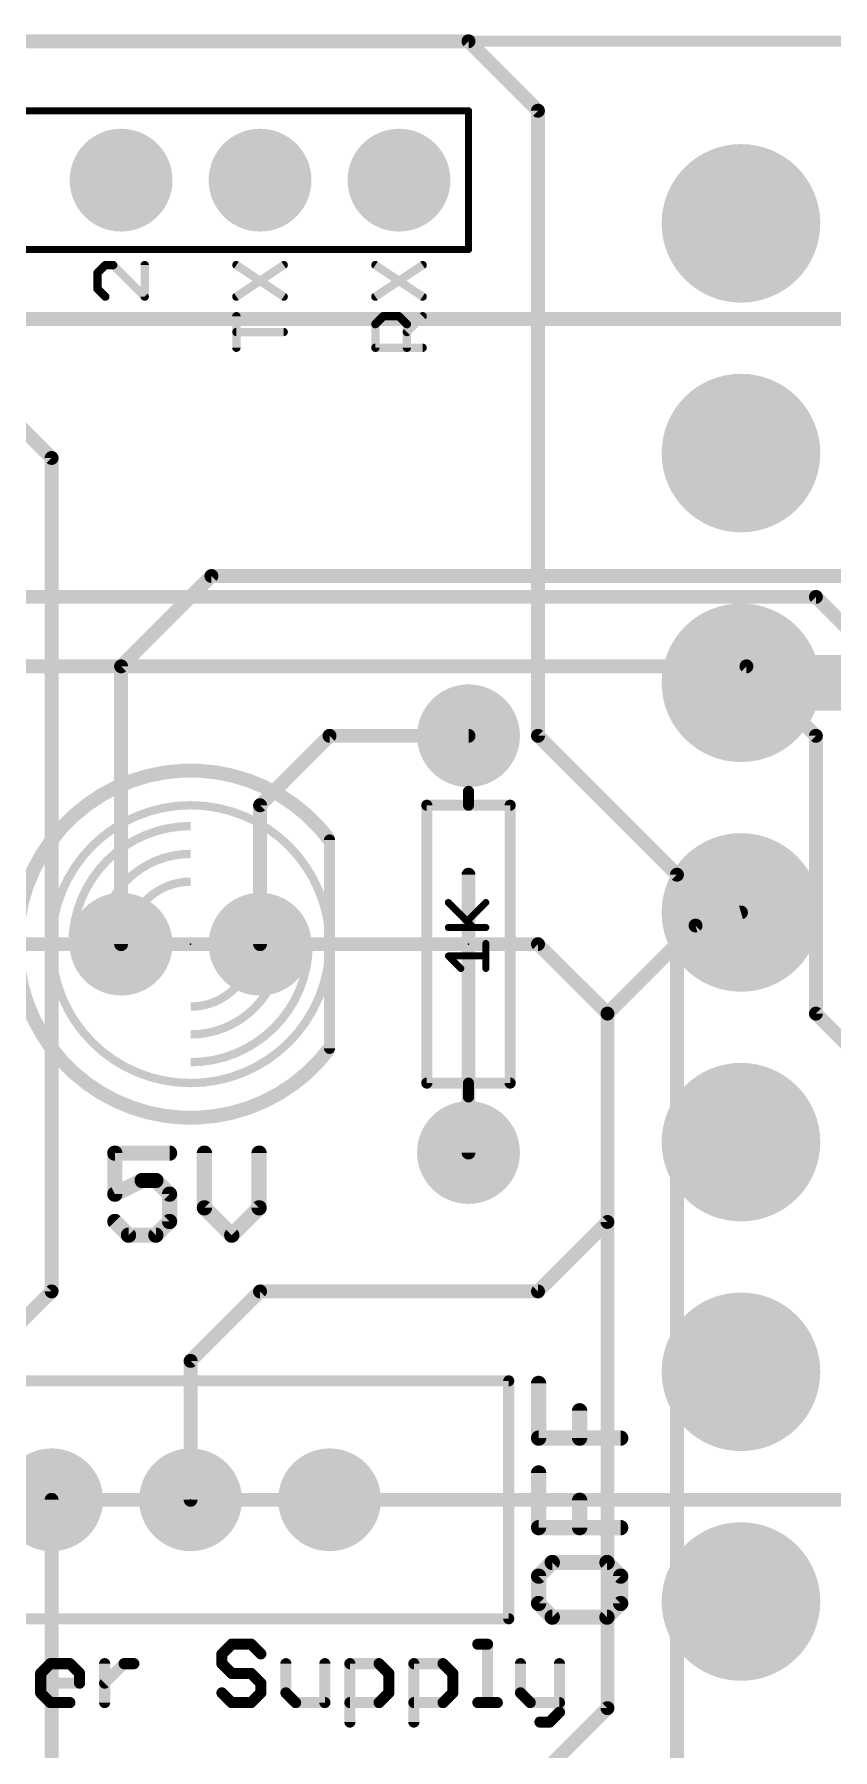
# Model space of a CAD drawing. Extents: x -15.6 to 82.7, y -6.5 to 54.7.
# Drawn here: x 47.94 to 62.54, y 22.1 to 53.47 of the extents above; entities that cross this region are included whole.
import ezdxf

# ---------------------------------------------------------------- set-up
doc = ezdxf.new("R2010")
doc.units = 0
for name, color, linetype in [('1', 12, 'CONTINUOUS'), ('16', 132, 'CONTINUOUS'), ('17', 110, 'CONTINUOUS'), ('20', 53, 'CONTINUOUS'), ('21', 41, 'CONTINUOUS'), ('23', 53, 'CONTINUOUS'), ('51', 53, 'CONTINUOUS')]:
    doc.layers.add(name, color=color, linetype=linetype)

# ---------------------------------------------------------------- blocks, each defined once
blk = doc.blocks.new('ROUNDP')
at = {"const_width": 0.5}
blk.add_lwpolyline([(0, -0.25, 1), (0, 0.25, 1), (0, -0.25)], format="xyb", dxfattribs=at)

msp = doc.modelspace()

# ---------------------------------------------------------------- linework, layer by layer
at = {"layer": '1'}
for points, const_width in [([(48.26, 45.72), (46.99, 46.99)], 0.254), ([(48.26, 30.48), (48.26, 45.72)], 0.254), ([(49.53, 41.91), (51.181, 43.561)], 0.254), ([(51.181, 43.561), (66.929, 43.561)], 0.254), ([(60.96, 41.91), (17.78, 41.91)], 0.254), ([(49.53, 36.83), (49.53, 41.91)], 0.254), ([(60.86, 41.61), (66.36, 41.61)], 1.016), ([(62.23, 40.64), (60.96, 41.91)], 0.254), ([(52.07, 39.37), (53.34, 40.64)], 0.254), ([(53.34, 40.64), (55.88, 40.64)], 0.254), ([(62.23, 35.56), (62.23, 40.64)], 0.254), ([(52.07, 36.83), (52.07, 39.37)], 0.254), ([(17.78, 36.83), (57.15, 36.83)], 0.254), ([(57.15, 36.83), (58.42, 35.56)], 0.254), ([(58.42, 35.56), (58.42, 22.86)], 0.254), ([(63.5, 34.29), (62.23, 35.56)], 0.254), ([(46.99, 29.21), (48.26, 30.48)], 0.254), ([(48.26, 20.32), (48.26, 26.67)], 0.254), ([(58.42, 22.86), (57.15, 21.59)], 0.254)]:
    msp.add_lwpolyline(points, dxfattribs=dict(at, const_width=const_width))
for points, const_width in [([(48.3235, 45.72, 1), (48.1965, 45.72)], 0.127), ([(48.2151, 45.6751, 1), (48.3049, 45.7649)], 0.127), ([(51.181, 43.6245, 1), (51.181, 43.4975)], 0.127), ([(51.2259, 43.5161, 1), (51.1361, 43.6059)], 0.127), ([(49.5935, 41.91, 1), (49.4665, 41.91)], 0.127), ([(60.86, 41.864, 1), (60.86, 41.356)], 0.508), ([(61.0049, 41.9549, 1), (60.9151, 41.8651)], 0.127), ([(60.96, 41.8465, 1), (60.96, 41.9735)], 0.127), ([(49.4851, 41.9549, 1), (49.5749, 41.8651)], 0.127), ([(53.34, 40.7035, 1), (53.34, 40.5765)], 0.127), ([(53.3849, 40.5951, 1), (53.2951, 40.6849)], 0.127), ([(55.88, 40.5765, 1), (55.88, 40.7035)], 0.127), ([(62.2935, 40.64, 1), (62.1665, 40.64)], 0.127), ([(62.1851, 40.5951, 1), (62.2749, 40.6849)], 0.127), ([(52.1335, 39.37, 1), (52.0065, 39.37)], 0.127), ([(52.0251, 39.4149, 1), (52.1149, 39.3251)], 0.127), ([(49.4665, 36.83, 1), (49.5935, 36.83)], 0.127), ([(52.0065, 36.83, 1), (52.1335, 36.83)], 0.127), ([(57.1949, 36.8749, 1), (57.1051, 36.7851)], 0.127), ([(57.15, 36.7665, 1), (57.15, 36.8935)], 0.127), ([(58.4835, 35.56, 1), (58.3565, 35.56)], 0.127), ([(58.3751, 35.5151, 1), (58.4649, 35.6049)], 0.127), ([(62.2749, 35.6049, 1), (62.1851, 35.5151)], 0.127), ([(62.1665, 35.56, 1), (62.2935, 35.56)], 0.127), ([(48.1965, 30.48, 1), (48.3235, 30.48)], 0.127), ([(48.3049, 30.4351, 1), (48.2151, 30.5249)], 0.127), ([(48.3235, 26.67, 1), (48.1965, 26.67)], 0.127), ([(58.3565, 22.86, 1), (58.4835, 22.86)], 0.127), ([(58.4649, 22.8151, 1), (58.3751, 22.9049)], 0.127)]:
    msp.add_lwpolyline(points, format="xyb", dxfattribs=dict(at, const_width=const_width))
at = {"layer": '16', "const_width": 0.254}
for points in [[(5.08, 48.26), (67.31, 48.26)], [(62.23, 43.18), (12.7, 43.18)], [(63.5, 41.91), (62.23, 43.18)], [(17.78, 41.91), (60.96, 41.91)], [(60.96, 41.91), (62.23, 40.64)], [(62.23, 40.64), (62.23, 35.56)], [(55.88, 33.02), (55.88, 38.1)], [(60.03, 37.17), (60.86, 37.41)], [(58.42, 35.56), (60.03, 37.17)], [(57.15, 36.83), (17.78, 36.83)], [(58.42, 35.56), (57.15, 36.83)], [(58.42, 22.86), (58.42, 35.56)], [(58.42, 31.75), (58.42, 35.56)], [(62.23, 35.56), (63.5, 34.29)], [(57.15, 30.48), (58.42, 31.75)], [(50.8, 29.21), (52.07, 30.48)], [(52.07, 30.48), (57.15, 30.48)], [(50.8, 26.67), (50.8, 29.21)], [(57.15, 21.59), (58.42, 22.86)]]:
    msp.add_lwpolyline(points, dxfattribs=at)
at = {"layer": '16', "const_width": 0.127}
for points in [[(62.2749, 43.2249, 1), (62.1851, 43.1351)], [(62.23, 43.1165, 1), (62.23, 43.2435)], [(61.0049, 41.9549, 1), (60.9151, 41.8651)], [(60.96, 41.8465, 1), (60.96, 41.9735)], [(62.2935, 40.64, 1), (62.1665, 40.64)], [(62.1851, 40.5951, 1), (62.2749, 40.6849)], [(55.9435, 38.1, 1), (55.8165, 38.1)], [(60.8776, 37.349, 1), (60.8424, 37.471)], [(60.0124, 37.231, 1), (60.0476, 37.109)], [(60.0749, 37.1251, 1), (59.9851, 37.2149)], [(57.1949, 36.8749, 1), (57.1051, 36.7851)], [(57.15, 36.7665, 1), (57.15, 36.8935)], [(58.4835, 35.56, 1), (58.3565, 35.56)], [(58.4835, 35.56, 1), (58.3565, 35.56)], [(58.3751, 35.6049, 1), (58.4649, 35.5151)], [(58.3751, 35.5151, 1), (58.4649, 35.6049)], [(62.2749, 35.6049, 1), (62.1851, 35.5151)], [(62.1665, 35.56, 1), (62.2935, 35.56)], [(55.8165, 33.02, 1), (55.9435, 33.02)], [(58.3565, 31.75, 1), (58.4835, 31.75)], [(58.4649, 31.7051, 1), (58.3751, 31.7949)], [(52.07, 30.5435, 1), (52.07, 30.4165)], [(52.1149, 30.4351, 1), (52.0251, 30.5249)], [(57.1051, 30.5249, 1), (57.1949, 30.4351)], [(57.15, 30.4165, 1), (57.15, 30.5435)], [(50.8635, 29.21, 1), (50.7365, 29.21)], [(50.7551, 29.2549, 1), (50.8449, 29.1651)], [(50.7365, 26.67, 1), (50.8635, 26.67)], [(58.3565, 22.86, 1), (58.4835, 22.86)], [(58.4649, 22.8151, 1), (58.3751, 22.9049)]]:
    msp.add_lwpolyline(points, format="xyb", dxfattribs=at)
at = {"layer": '20', "const_width": 0.2032}
msp.add_lwpolyline([(80.01, 53.34), (5.08, 53.34)], dxfattribs=at)
at = {"layer": '21'}
for points, const_width in [([(49.2415, 49.2469), (49.0975, 49.1029)], 0.1524), ([(49.3856, 49.2469), (49.2415, 49.2469)], 0.1524), ([(49.9618, 48.6707), (49.3856, 49.2469)], 0.1524), ([(49.9618, 49.2469), (49.9618, 48.6707)], 0.1524), ([(51.6375, 48.6707), (52.5018, 49.2469)], 0.1524), ([(51.6375, 49.2469), (52.5018, 48.6707)], 0.1524), ([(54.1775, 48.6707), (55.0418, 49.2469)], 0.1524), ([(54.1775, 49.2469), (55.0418, 48.6707)], 0.1524), ([(49.0975, 49.1029), (49.0975, 48.8147)], 0.1524), ([(49.0975, 48.8147), (49.2415, 48.6707)], 0.1524), ([(51.6375, 47.7352), (51.6375, 48.3114)], 0.1524), ([(54.1775, 48.1673), (54.3215, 48.3114)], 0.1524), ([(54.3215, 48.3114), (54.6096, 48.3114)], 0.1524), ([(54.6096, 48.3114), (54.7537, 48.1673)], 0.1524), ([(54.7537, 48.0233), (55.0418, 48.3114)], 0.1524), ([(52.5018, 48.0233), (51.6375, 48.0233)], 0.1524), ([(54.1775, 47.7352), (54.1775, 48.1673)], 0.1524), ([(54.7537, 48.1673), (54.7537, 47.7352)], 0.1524), ([(55.0418, 47.7352), (54.1775, 47.7352)], 0.1524), ([(55.88, 39.37), (55.88, 39.624)], 0.2032), ([(55.118, 34.29), (55.118, 39.37)], 0.2032), ([(55.118, 39.37), (55.88, 39.37)], 0.2032), ([(55.88, 39.37), (56.642, 39.37)], 0.2032), ([(56.642, 39.37), (56.642, 34.29)], 0.2032), ([(53.34, 34.925), (53.34, 38.735)], 0.2032), ([(55.9687, 37.1339), (55.5111, 37.5915)], 0.127), ([(55.8543, 37.2483), (56.1975, 37.5915)], 0.127), ([(55.5111, 37.1339), (56.1975, 37.1339)], 0.127), ([(56.1975, 36.3855), (56.1975, 36.8431)], 0.127), ([(55.7399, 36.3855), (55.5111, 36.6143)], 0.127), ([(55.5111, 36.6143), (56.1975, 36.6143)], 0.127), ([(55.88, 34.29), (55.118, 34.29)], 0.2032), ([(56.642, 34.29), (55.88, 34.29)], 0.2032), ([(55.88, 34.29), (55.88, 34.036)], 0.2032), ([(50.4156, 33.0086), (49.4157, 33.0086)], 0.2794), ([(49.4157, 33.0086), (49.4157, 32.2586)], 0.2794), ([(51.0529, 33.0086), (51.0529, 32.0087)], 0.2794), ([(52.0528, 32.0087), (52.0528, 33.0086)], 0.2794), ([(49.4157, 32.2586), (49.9157, 32.5086)], 0.2794), ([(49.9157, 32.5086), (50.1656, 32.5086)], 0.2794), ([(50.1656, 32.5086), (50.4156, 32.2586)], 0.2794), ([(50.4156, 32.2586), (50.4156, 31.7587)], 0.2794), ([(51.0529, 32.0087), (51.5528, 31.5087)], 0.2794), ([(51.5528, 31.5087), (52.0528, 32.0087)], 0.2794), ([(49.6657, 31.5087), (49.4157, 31.7587)], 0.2794), ([(50.4156, 31.7587), (50.1656, 31.5087)], 0.2794), ([(50.1656, 31.5087), (49.6657, 31.5087)], 0.2794), ([(56.615, 28.845), (44.985, 28.845)], 0.2032), ([(56.615, 24.495), (56.615, 28.845)], 0.2032), ([(57.1614, 27.798), (57.1614, 28.7979)], 0.2794), ([(57.9114, 27.798), (57.9114, 28.298)], 0.2794), ([(58.6613, 27.798), (57.1614, 27.798)], 0.2794), ([(57.1614, 26.1609), (57.1614, 27.1608)], 0.2794), ([(57.9114, 26.1609), (57.9114, 26.6608)], 0.2794), ([(58.6613, 26.1609), (57.1614, 26.1609)], 0.2794), ([(57.4114, 25.5236), (57.1614, 25.2736)], 0.2794), ([(57.1614, 25.2736), (57.1614, 24.7737)], 0.2794), ([(58.4113, 25.5236), (57.4114, 25.5236)], 0.2794), ([(58.6613, 25.2736), (58.4113, 25.5236)], 0.2794), ([(58.6613, 24.7737), (58.6613, 25.2736)], 0.2794), ([(57.1614, 24.7737), (57.4114, 24.5237)], 0.2794), ([(58.4113, 24.5237), (58.6613, 24.7737)], 0.2794), ([(44.985, 24.495), (56.615, 24.495)], 0.2032), ([(57.4114, 24.5237), (58.4113, 24.5237)], 0.2794), ([(51.551, 24.0293), (51.3731, 23.8514)], 0.2032), ([(51.3731, 23.8514), (51.3731, 23.6734)], 0.2032), ([(51.9069, 24.0293), (51.551, 24.0293)], 0.2032), ([(52.0849, 23.8514), (51.9069, 24.0293)], 0.2032), ([(56.0507, 24.0293), (56.2286, 24.0293)], 0.2032), ([(56.2286, 24.0293), (56.2286, 22.9616)], 0.2032), ([(48.0598, 23.4955), (48.2377, 23.6734)], 0.2032), ([(48.0598, 23.1395), (48.0598, 23.4955)], 0.2032), ([(48.2377, 23.6734), (48.5936, 23.6734)], 0.2032), ([(48.5936, 23.6734), (48.7716, 23.4955)], 0.2032), ([(48.7716, 23.4955), (48.7716, 23.3175)], 0.2032), ([(49.2292, 22.9616), (49.2292, 23.6734)], 0.2032), ([(49.2292, 23.3175), (49.5851, 23.6734)], 0.2032), ([(49.5851, 23.6734), (49.763, 23.6734)], 0.2032), ([(51.3731, 23.6734), (51.551, 23.4955)], 0.2032), ([(51.551, 23.4955), (51.9069, 23.4955)], 0.2032), ([(51.9069, 23.4955), (52.0849, 23.3175)], 0.2032), ([(52.5425, 23.6734), (52.5425, 23.1395)], 0.2032), ([(53.2543, 22.9616), (53.2543, 23.6734)], 0.2032), ([(53.7119, 22.6057), (53.7119, 23.6734)], 0.2032), ([(53.7119, 23.6734), (54.2457, 23.6734)], 0.2032), ([(54.2457, 23.6734), (54.4237, 23.4955)], 0.2032), ([(54.4237, 23.4955), (54.4237, 23.1395)], 0.2032), ([(54.8813, 22.6057), (54.8813, 23.6734)], 0.2032), ([(54.8813, 23.6734), (55.4151, 23.6734)], 0.2032), ([(55.4151, 23.6734), (55.5931, 23.4955)], 0.2032), ([(55.5931, 23.4955), (55.5931, 23.1395)], 0.2032), ([(56.8303, 23.6734), (56.8303, 23.1395)], 0.2032), ([(57.5421, 23.6734), (57.5421, 22.7837)], 0.2032), ([(48.7716, 23.3175), (48.0598, 23.3175)], 0.2032), ([(48.2377, 22.9616), (48.0598, 23.1395)], 0.2032), ([(51.551, 22.9616), (51.3731, 23.1395)], 0.2032), ([(52.0849, 23.1395), (51.9069, 22.9616)], 0.2032), ([(52.0849, 23.3175), (52.0849, 23.1395)], 0.2032), ([(52.5425, 23.1395), (52.7204, 22.9616)], 0.2032), ([(54.4237, 23.1395), (54.2457, 22.9616)], 0.2032), ([(55.5931, 23.1395), (55.4151, 22.9616)], 0.2032), ([(56.8303, 23.1395), (57.0082, 22.9616)], 0.2032), ([(48.5936, 22.9616), (48.2377, 22.9616)], 0.2032), ([(51.9069, 22.9616), (51.551, 22.9616)], 0.2032), ([(52.7204, 22.9616), (53.2543, 22.9616)], 0.2032), ([(54.2457, 22.9616), (53.7119, 22.9616)], 0.2032), ([(55.4151, 22.9616), (54.8813, 22.9616)], 0.2032), ([(56.0507, 22.9616), (56.4066, 22.9616)], 0.2032), ([(57.0082, 22.9616), (57.5421, 22.9616)], 0.2032), ([(57.3641, 22.6057), (57.1862, 22.6057)], 0.2032), ([(57.5421, 22.7837), (57.3641, 22.6057)], 0.2032)]:
    msp.add_lwpolyline(points, dxfattribs=dict(at, const_width=const_width))
for points, const_width in [([(49.2415, 49.285, 1), (49.2415, 49.2088)], 0.0762), ([(49.2685, 49.22, 1), (49.2146, 49.2738)], 0.0762), ([(49.4125, 49.2738, 1), (49.3586, 49.22)], 0.0762), ([(49.3856, 49.2088, 1), (49.3856, 49.285)], 0.0762), ([(49.9999, 49.2469, 1), (49.9237, 49.2469)], 0.0762), ([(51.6586, 49.2786, 1), (51.6163, 49.2152)], 0.0762), ([(52.5229, 49.2152, 1), (52.4807, 49.2786)], 0.0762), ([(54.1986, 49.2786, 1), (54.1563, 49.2152)], 0.0762), ([(55.0629, 49.2152, 1), (55.0207, 49.2786)], 0.0762), ([(49.0705, 49.1298, 1), (49.1244, 49.0759)], 0.0762), ([(49.1356, 49.1029, 1), (49.0594, 49.1029)], 0.0762), ([(49.1244, 48.8417, 1), (49.0705, 48.7878)], 0.0762), ([(49.0594, 48.8147, 1), (49.1356, 48.8147)], 0.0762), ([(49.2146, 48.6437, 1), (49.2685, 48.6976)], 0.0762), ([(49.9237, 48.6707, 1), (49.9999, 48.6707)], 0.0762), ([(49.9349, 48.6437, 1), (49.9887, 48.6976)], 0.0762), ([(51.6163, 48.7024, 1), (51.6586, 48.639)], 0.0762), ([(52.4807, 48.639, 1), (52.5229, 48.7024)], 0.0762), ([(54.1563, 48.7024, 1), (54.1986, 48.639)], 0.0762), ([(55.0207, 48.639, 1), (55.0629, 48.7024)], 0.0762), ([(51.6756, 48.3114, 1), (51.5994, 48.3114)], 0.0762), ([(54.3215, 48.3495, 1), (54.3215, 48.2733)], 0.0762), ([(54.3485, 48.2844, 1), (54.2946, 48.3383)], 0.0762), ([(54.6366, 48.3383, 1), (54.5827, 48.2844)], 0.0762), ([(54.6096, 48.2733, 1), (54.6096, 48.3495)], 0.0762), ([(55.0687, 48.2844, 1), (55.0149, 48.3383)], 0.0762), ([(51.6375, 48.0614, 1), (51.6375, 47.9852)], 0.0762), ([(52.5018, 47.9852, 1), (52.5018, 48.0614)], 0.0762), ([(54.1505, 48.1943, 1), (54.2044, 48.1404)], 0.0762), ([(54.2156, 48.1673, 1), (54.1394, 48.1673)], 0.0762), ([(54.7267, 48.0502, 1), (54.7806, 47.9963)], 0.0762), ([(54.7918, 48.1673, 1), (54.7156, 48.1673)], 0.0762), ([(54.7267, 48.1404, 1), (54.7806, 48.1943)], 0.0762), ([(51.5994, 47.7352, 1), (51.6756, 47.7352)], 0.0762), ([(54.1775, 47.7733, 1), (54.1775, 47.6971)], 0.0762), ([(54.1394, 47.7352, 1), (54.2156, 47.7352)], 0.0762), ([(54.7156, 47.7352, 1), (54.7918, 47.7352)], 0.0762), ([(55.0418, 47.6971, 1), (55.0418, 47.7733)], 0.0762), ([(53.34, 38.735, 3), (53.34, 34.925)], 0.254), ([(55.9308, 39.624, 1), (55.8292, 39.624)], 0.1016), ([(50.8, 34.29, 1), (50.8, 39.37, 1), (50.8, 34.29)], 0.1524), ([(55.1688, 39.37, 1), (55.0672, 39.37)], 0.1016), ([(55.118, 39.4208, 1), (55.118, 39.3192)], 0.1016), ([(55.88, 39.4208, 1), (55.88, 39.3192)], 0.1016), ([(55.8292, 39.37, 1), (55.9308, 39.37)], 0.1016), ([(55.88, 39.3192, 1), (55.88, 39.4208)], 0.1016), ([(56.6928, 39.37, 1), (56.5912, 39.37)], 0.1016), ([(56.642, 39.3192, 1), (56.642, 39.4208)], 0.1016), ([(53.3908, 38.735, 1), (53.2892, 38.735)], 0.1016), ([(55.5336, 37.614, 1), (55.4887, 37.5691)], 0.0635), ([(56.22, 37.5691, 1), (56.175, 37.614)], 0.0635), ([(55.5111, 37.1657, 1), (55.5111, 37.1022)], 0.0635), ([(55.8319, 37.2708, 1), (55.8768, 37.2259)], 0.0635), ([(55.9463, 37.1115, 1), (55.9912, 37.1564)], 0.0635), ([(56.1975, 37.1022, 1), (56.1975, 37.1657)], 0.0635), ([(56.2293, 36.8431, 1), (56.1658, 36.8431)], 0.0635), ([(55.5111, 36.646, 1), (55.5111, 36.5825)], 0.0635), ([(55.5336, 36.6367, 1), (55.4887, 36.5918)], 0.0635), ([(55.7175, 36.363, 1), (55.7624, 36.408)], 0.0635), ([(56.1658, 36.3855, 1), (56.2293, 36.3855)], 0.0635), ([(56.1975, 36.5825, 1), (56.1975, 36.646)], 0.0635), ([(53.2892, 34.925, 1), (53.3908, 34.925)], 0.1016), ([(55.118, 34.3408, 1), (55.118, 34.2392)], 0.1016), ([(55.0672, 34.29, 1), (55.1688, 34.29)], 0.1016), ([(55.88, 34.3408, 1), (55.88, 34.2392)], 0.1016), ([(55.9308, 34.29, 1), (55.8292, 34.29)], 0.1016), ([(55.88, 34.2392, 1), (55.88, 34.3408)], 0.1016), ([(56.5912, 34.29, 1), (56.6928, 34.29)], 0.1016), ([(56.642, 34.2392, 1), (56.642, 34.3408)], 0.1016), ([(55.8292, 34.036, 1), (55.9308, 34.036)], 0.1016), ([(49.4856, 33.0086, 1), (49.3458, 33.0086)], 0.1397), ([(49.4157, 33.0784, 1), (49.4157, 32.9387)], 0.1397), ([(50.4156, 32.9387, 1), (50.4156, 33.0784)], 0.1397), ([(51.1227, 33.0086, 1), (50.983, 33.0086)], 0.1397), ([(52.1226, 33.0086, 1), (51.9829, 33.0086)], 0.1397), ([(49.9157, 32.5785, 1), (49.9157, 32.4388)], 0.1397), ([(49.9469, 32.4461, 1), (49.8844, 32.5711)], 0.1397), ([(50.215, 32.558, 1), (50.1162, 32.4592)], 0.1397), ([(50.1656, 32.4388, 1), (50.1656, 32.5785)], 0.1397), ([(49.3458, 32.2586, 1), (49.4856, 32.2586)], 0.1397), ([(49.3845, 32.3211, 1), (49.4469, 32.1962)], 0.1397), ([(50.4855, 32.2586, 1), (50.3458, 32.2586)], 0.1397), ([(50.3662, 32.2092, 1), (50.465, 32.308)], 0.1397), ([(50.983, 32.0087, 1), (51.1227, 32.0087)], 0.1397), ([(51.1022, 32.0581, 1), (51.0035, 31.9593)], 0.1397), ([(51.9829, 32.0087, 1), (52.1226, 32.0087)], 0.1397), ([(52.1022, 31.9593, 1), (52.0034, 32.0581)], 0.1397), ([(49.4651, 31.8081, 1), (49.3663, 31.7093)], 0.1397), ([(50.3458, 31.7587, 1), (50.4855, 31.7587)], 0.1397), ([(50.465, 31.7093, 1), (50.3662, 31.8081)], 0.1397), ([(49.6657, 31.5785, 1), (49.6657, 31.4389)], 0.1397), ([(49.6163, 31.4593, 1), (49.7151, 31.5581)], 0.1397), ([(50.1162, 31.5581, 1), (50.215, 31.4593)], 0.1397), ([(50.1656, 31.4389, 1), (50.1656, 31.5785)], 0.1397), ([(51.5034, 31.5581, 1), (51.6022, 31.4593)], 0.1397), ([(51.5034, 31.4593, 1), (51.6022, 31.5581)], 0.1397), ([(56.6658, 28.845, 1), (56.5642, 28.845)], 0.1016), ([(56.615, 28.7942, 1), (56.615, 28.8958)], 0.1016), ([(57.2313, 28.7979, 1), (57.0916, 28.7979)], 0.1397), ([(57.9812, 28.298, 1), (57.8415, 28.298)], 0.1397), ([(57.1614, 27.8679, 1), (57.1614, 27.7282)], 0.1397), ([(58.6613, 27.7282, 1), (58.6613, 27.8679)], 0.1397), ([(57.0916, 27.798, 1), (57.2313, 27.798)], 0.1397), ([(57.8415, 27.798, 1), (57.9812, 27.798)], 0.1397), ([(57.2313, 27.1608, 1), (57.0916, 27.1608)], 0.1397), ([(57.9812, 26.6608, 1), (57.8415, 26.6608)], 0.1397), ([(57.1614, 26.2307, 1), (57.1614, 26.091)], 0.1397), ([(57.0916, 26.1609, 1), (57.2313, 26.1609)], 0.1397), ([(57.8415, 26.1609, 1), (57.9812, 26.1609)], 0.1397), ([(58.6613, 26.091, 1), (58.6613, 26.2307)], 0.1397), ([(57.2313, 25.2736, 1), (57.0916, 25.2736)], 0.1397), ([(57.4114, 25.5935, 1), (57.4114, 25.4538)], 0.1397), ([(57.4608, 25.4742, 1), (57.362, 25.573)], 0.1397), ([(58.4607, 25.573, 1), (58.3619, 25.4742)], 0.1397), ([(58.4113, 25.4538, 1), (58.4113, 25.5935)], 0.1397), ([(58.7312, 25.2736, 1), (58.5915, 25.2736)], 0.1397), ([(57.112, 25.323, 1), (57.2108, 25.2242)], 0.1397), ([(58.6119, 25.2242, 1), (58.7107, 25.323)], 0.1397), ([(57.2108, 24.8231, 1), (57.112, 24.7243)], 0.1397), ([(57.0916, 24.7737, 1), (57.2313, 24.7737)], 0.1397), ([(58.5915, 24.7737, 1), (58.7312, 24.7737)], 0.1397), ([(58.7107, 24.7243, 1), (58.6119, 24.8231)], 0.1397), ([(56.5642, 24.495, 1), (56.6658, 24.495)], 0.1016), ([(56.615, 24.4442, 1), (56.615, 24.5458)], 0.1016), ([(57.4114, 24.5936, 1), (57.4114, 24.4539)], 0.1397), ([(57.362, 24.4743, 1), (57.4608, 24.5731)], 0.1397), ([(58.3619, 24.5731, 1), (58.4607, 24.4743)], 0.1397), ([(58.4113, 24.4539, 1), (58.4113, 24.5936)], 0.1397), ([(51.4239, 23.8514, 1), (51.3223, 23.8514)], 0.1016), ([(51.3372, 23.8873, 1), (51.409, 23.8154)], 0.1016), ([(51.551, 24.0801, 1), (51.551, 23.9785)], 0.1016), ([(51.587, 23.9934, 1), (51.5151, 24.0652)], 0.1016), ([(51.9429, 24.0652, 1), (51.871, 23.9934)], 0.1016), ([(51.9069, 23.9785, 1), (51.9069, 24.0801)], 0.1016), ([(52.049, 23.8154, 1), (52.1208, 23.8873)], 0.1016), ([(56.0507, 24.0801, 1), (56.0507, 23.9785)], 0.1016), ([(56.2794, 24.0293, 1), (56.1778, 24.0293)], 0.1016), ([(56.2286, 23.9785, 1), (56.2286, 24.0801)], 0.1016), ([(48.1106, 23.4955, 1), (48.009, 23.4955)], 0.1016), ([(48.0239, 23.5314, 1), (48.0957, 23.4595)], 0.1016), ([(48.2377, 23.7242, 1), (48.2377, 23.6226)], 0.1016), ([(48.2737, 23.6375, 1), (48.2018, 23.7093)], 0.1016), ([(48.6296, 23.7093, 1), (48.5577, 23.6375)], 0.1016), ([(48.5936, 23.6226, 1), (48.5936, 23.7242)], 0.1016), ([(48.8224, 23.4955, 1), (48.7208, 23.4955)], 0.1016), ([(48.7357, 23.4595, 1), (48.8075, 23.5314)], 0.1016), ([(49.28, 23.6734, 1), (49.1784, 23.6734)], 0.1016), ([(49.5851, 23.7242, 1), (49.5851, 23.6226)], 0.1016), ([(49.621, 23.6375, 1), (49.5492, 23.7093)], 0.1016), ([(49.763, 23.6226, 1), (49.763, 23.7242)], 0.1016), ([(51.409, 23.7093, 1), (51.3372, 23.6375)], 0.1016), ([(51.3223, 23.6734, 1), (51.4239, 23.6734)], 0.1016), ([(51.551, 23.5463, 1), (51.551, 23.4447)], 0.1016), ([(51.5151, 23.4595, 1), (51.587, 23.5314)], 0.1016), ([(51.9429, 23.5314, 1), (51.871, 23.4595)], 0.1016), ([(51.9069, 23.4447, 1), (51.9069, 23.5463)], 0.1016), ([(52.5933, 23.6734, 1), (52.4917, 23.6734)], 0.1016), ([(53.3051, 23.6734, 1), (53.2035, 23.6734)], 0.1016), ([(53.7627, 23.6734, 1), (53.6611, 23.6734)], 0.1016), ([(53.7119, 23.7242, 1), (53.7119, 23.6226)], 0.1016), ([(54.2817, 23.7093, 1), (54.2098, 23.6375)], 0.1016), ([(54.2457, 23.6226, 1), (54.2457, 23.7242)], 0.1016), ([(54.4745, 23.4955, 1), (54.3729, 23.4955)], 0.1016), ([(54.3878, 23.4595, 1), (54.4596, 23.5314)], 0.1016), ([(54.9321, 23.6734, 1), (54.8305, 23.6734)], 0.1016), ([(54.8813, 23.7242, 1), (54.8813, 23.6226)], 0.1016), ([(55.451, 23.7093, 1), (55.3792, 23.6375)], 0.1016), ([(55.4151, 23.6226, 1), (55.4151, 23.7242)], 0.1016), ([(55.6439, 23.4955, 1), (55.5423, 23.4955)], 0.1016), ([(55.5572, 23.4595, 1), (55.629, 23.5314)], 0.1016), ([(56.8811, 23.6734, 1), (56.7795, 23.6734)], 0.1016), ([(57.5929, 23.6734, 1), (57.4913, 23.6734)], 0.1016), ([(48.0598, 23.3683, 1), (48.0598, 23.2667)], 0.1016), ([(48.0957, 23.1755, 1), (48.0239, 23.1036)], 0.1016), ([(48.7208, 23.3175, 1), (48.8224, 23.3175)], 0.1016), ([(48.7716, 23.2667, 1), (48.7716, 23.3683)], 0.1016), ([(49.1933, 23.3534, 1), (49.2651, 23.2816)], 0.1016), ([(51.409, 23.1755, 1), (51.3372, 23.1036)], 0.1016), ([(52.1357, 23.3175, 1), (52.0341, 23.3175)], 0.1016), ([(52.049, 23.2816, 1), (52.1208, 23.3534)], 0.1016), ([(52.1208, 23.1036, 1), (52.049, 23.1755)], 0.1016), ([(52.5784, 23.1755, 1), (52.5066, 23.1036)], 0.1016), ([(54.4596, 23.1036, 1), (54.3878, 23.1755)], 0.1016), ([(55.629, 23.1036, 1), (55.5572, 23.1755)], 0.1016), ([(56.8662, 23.1755, 1), (56.7943, 23.1036)], 0.1016), ([(48.009, 23.1395, 1), (48.1106, 23.1395)], 0.1016), ([(48.2377, 23.0124, 1), (48.2377, 22.9108)], 0.1016), ([(48.2018, 22.9257, 1), (48.2737, 22.9975)], 0.1016), ([(48.5936, 22.9108, 1), (48.5936, 23.0124)], 0.1016), ([(49.1784, 22.9616, 1), (49.28, 22.9616)], 0.1016), ([(51.551, 23.0124, 1), (51.551, 22.9108)], 0.1016), ([(51.5151, 22.9257, 1), (51.587, 22.9975)], 0.1016), ([(51.871, 22.9975, 1), (51.9429, 22.9257)], 0.1016), ([(51.9069, 22.9108, 1), (51.9069, 23.0124)], 0.1016), ([(52.0341, 23.1395, 1), (52.1357, 23.1395)], 0.1016), ([(52.4917, 23.1395, 1), (52.5933, 23.1395)], 0.1016), ([(52.7204, 23.0124, 1), (52.7204, 22.9108)], 0.1016), ([(52.6845, 22.9257, 1), (52.7563, 22.9975)], 0.1016), ([(53.2035, 22.9616, 1), (53.3051, 22.9616)], 0.1016), ([(53.2543, 22.9108, 1), (53.2543, 23.0124)], 0.1016), ([(53.7119, 23.0124, 1), (53.7119, 22.9108)], 0.1016), ([(54.2098, 22.9975, 1), (54.2817, 22.9257)], 0.1016), ([(54.2457, 22.9108, 1), (54.2457, 23.0124)], 0.1016), ([(54.3729, 23.1395, 1), (54.4745, 23.1395)], 0.1016), ([(54.8813, 23.0124, 1), (54.8813, 22.9108)], 0.1016), ([(55.3792, 22.9975, 1), (55.451, 22.9257)], 0.1016), ([(55.4151, 22.9108, 1), (55.4151, 23.0124)], 0.1016), ([(55.5423, 23.1395, 1), (55.6439, 23.1395)], 0.1016), ([(56.0507, 23.0124, 1), (56.0507, 22.9108)], 0.1016), ([(56.1778, 22.9616, 1), (56.2794, 22.9616)], 0.1016), ([(56.4066, 22.9108, 1), (56.4066, 23.0124)], 0.1016), ([(56.7795, 23.1395, 1), (56.8811, 23.1395)], 0.1016), ([(57.0082, 23.0124, 1), (57.0082, 22.9108)], 0.1016), ([(56.9723, 22.9257, 1), (57.0441, 22.9975)], 0.1016), ([(57.5421, 22.9108, 1), (57.5421, 23.0124)], 0.1016), ([(53.6611, 22.6057, 1), (53.7627, 22.6057)], 0.1016), ([(54.8305, 22.6057, 1), (54.9321, 22.6057)], 0.1016), ([(57.1862, 22.6565, 1), (57.1862, 22.5549)], 0.1016), ([(57.3282, 22.6416, 1), (57.4, 22.5698)], 0.1016), ([(57.3641, 22.5549, 1), (57.3641, 22.6565)], 0.1016), ([(57.4913, 22.7837, 1), (57.5929, 22.7837)], 0.1016), ([(57.578, 22.7477, 1), (57.5062, 22.8196)], 0.1016)]:
    msp.add_lwpolyline(points, format="xyb", dxfattribs=dict(at, const_width=const_width))
at = {"layer": '23'}
for p in [(50.8, 36.83), (55.88, 36.83), (50.8, 26.67)]:
    msp.add_point(p, dxfattribs=at)
at = {"layer": '51'}
for points, const_width in [([(55.88, 53.34), (2.54, 53.34)], 0.254), ([(57.15, 52.07), (55.88, 53.34)], 0.254), ([(35.56, 52.07), (55.88, 52.07)], 0.127), ([(55.88, 52.07), (55.88, 49.53)], 0.127), ([(57.15, 40.64), (57.15, 52.07)], 0.254), ([(55.88, 49.53), (35.56, 49.53)], 0.127), ([(59.69, 38.1), (57.15, 40.64)], 0.254), ([(59.69, 5.08), (59.69, 38.1)], 0.254), ([(-1.27, 26.67), (82.55, 26.67)], 0.254)]:
    msp.add_lwpolyline(points, dxfattribs=dict(at, const_width=const_width))
for points, const_width in [([(55.9249, 53.3849, 1), (55.8351, 53.2951)], 0.127), ([(55.88, 53.2765, 1), (55.88, 53.4035)], 0.127), ([(55.9118, 52.07, 1), (55.8483, 52.07)], 0.0635), ([(55.88, 52.0382, 1), (55.88, 52.1018)], 0.0635), ([(57.2135, 52.07, 1), (57.0865, 52.07)], 0.127), ([(57.1051, 52.0251, 1), (57.1949, 52.1149)], 0.127), ([(55.8483, 49.53, 1), (55.9118, 49.53)], 0.0635), ([(55.88, 49.4982, 1), (55.88, 49.5618)], 0.0635), ([(57.1949, 40.6849, 1), (57.1051, 40.5951)], 0.127), ([(57.0865, 40.64, 1), (57.2135, 40.64)], 0.127), ([(50.8, 38.989, 0.4142), (48.641, 36.83)], 0.1524), ([(50.8, 38.481, 0.4142), (49.149, 36.83)], 0.1524), ([(50.8, 37.973, 0.4142), (49.657, 36.83)], 0.1524), ([(59.7535, 38.1, 1), (59.6265, 38.1)], 0.127), ([(59.6451, 38.0551, 1), (59.7349, 38.1449)], 0.127), ([(50.8, 35.687, 0.4142), (51.943, 36.83)], 0.1524), ([(50.8, 35.179, 0.4142), (52.451, 36.83)], 0.1524), ([(50.8, 34.671, 0.4142), (52.959, 36.83)], 0.1524)]:
    msp.add_lwpolyline(points, format="xyb", dxfattribs=dict(at, const_width=const_width))

# ---------------------------------------------------------------- block references
at = {"layer": '17', "xscale": 1.8796, "yscale": 1.8796}
for p in [(49.53, 50.8), (49.53, 50.8), (52.07, 50.8), (52.07, 50.8), (54.61, 50.8), (54.61, 50.8), (49.53, 36.83), (49.53, 36.83), (52.07, 36.83), (52.07, 36.83)]:
    msp.add_blockref('ROUNDP', p, dxfattribs=at)
at = {"layer": '17'}
for p, xscale, yscale, rotation in [((60.86, 50.01), 2.9, 2.9, 270), ((60.86, 50.01), 2.9, 2.9, 270), ((60.86, 45.81), 2.9, 2.9, 270), ((60.86, 45.81), 2.9, 2.9, 270), ((60.86, 41.61), 2.9, 2.9, 270), ((60.86, 41.61), 2.9, 2.9, 270), ((55.88, 40.64), 1.8796, 1.8796, 90), ((55.88, 40.64), 1.8796, 1.8796, 90), ((60.86, 37.41), 2.9, 2.9, 270), ((60.86, 37.41), 2.9, 2.9, 270), ((60.86, 33.21), 2.9, 2.9, 270), ((60.86, 33.21), 2.9, 2.9, 270), ((55.88, 33.02), 1.8796, 1.8796, 90), ((55.88, 33.02), 1.8796, 1.8796, 90), ((60.86, 29.01), 2.9, 2.9, 270), ((60.86, 29.01), 2.9, 2.9, 270), ((48.26, 26.67), 1.8796, 1.8796, 270), ((48.26, 26.67), 1.8796, 1.8796, 270), ((50.8, 26.67), 1.8796, 1.8796, 270), ((50.8, 26.67), 1.8796, 1.8796, 270), ((53.34, 26.67), 1.8796, 1.8796, 270), ((53.34, 26.67), 1.8796, 1.8796, 270), ((60.86, 24.81), 2.9, 2.9, 270), ((60.86, 24.81), 2.9, 2.9, 270)]:
    msp.add_blockref('ROUNDP', p, dxfattribs=dict(at, xscale=xscale, yscale=yscale, rotation=rotation))

doc.saveas('drawing.dxf')
